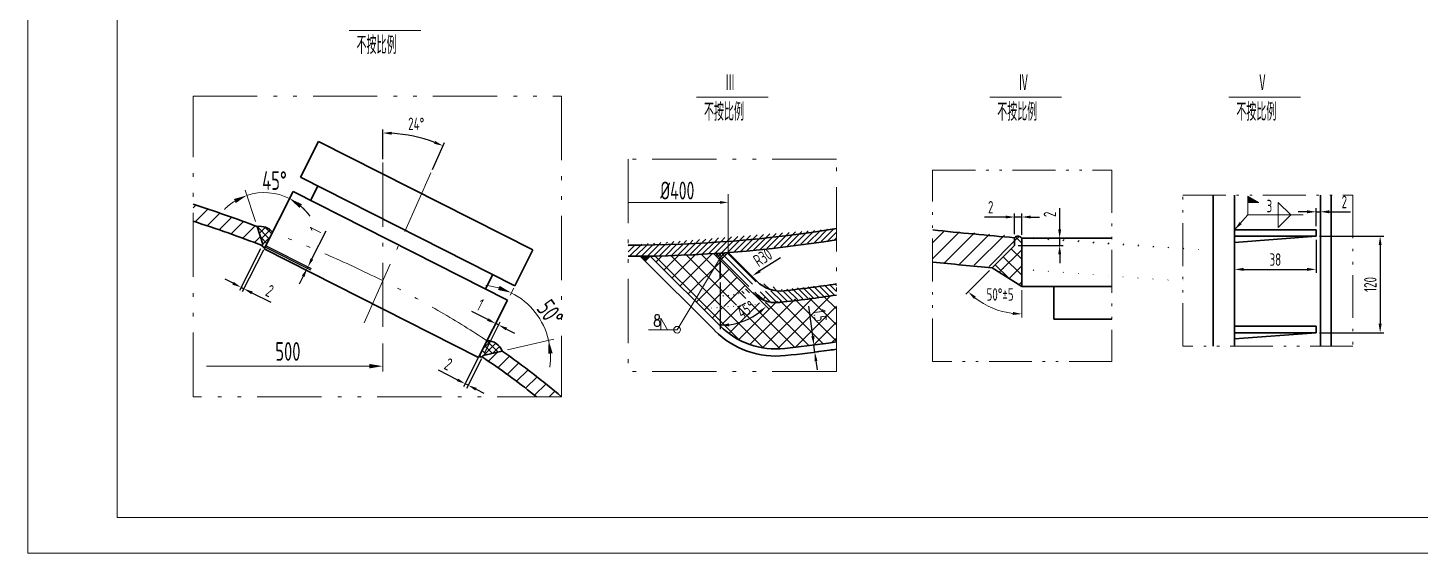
# Model space of a CAD drawing. Header units: millimetres. Extents: x -5840 to 100, y -65 to 8345.
# Drawn here: x -5840 to -1941, y -65 to 1407 of the extents above; entities that cross this region are included whole.
import ezdxf
from ezdxf.enums import TextEntityAlignment as Align

# ---------------------------------------------------------------- set-up
doc = ezdxf.new("R2010")
doc.units = ezdxf.units.MM
doc.linetypes.add('ACAD_ISO10W100', pattern=[18.7, 12, -3, 0.7, -3])
doc.linetypes.add('ACAD_ISO12W100', pattern=[22.4, 12, -3, 0.7, -3, 0.7, -3])
doc.layers.get('Defpoints').update_dxf_attribs({"color": 2})
for name, color, linetype, lineweight in [('中心线', 1, 'ACAD_ISO10W100', 18), ('中粗线', 4, 'Continuous', 35), ('双点划线', 3, 'ACAD_ISO12W100', 18), ('文本', 7, 'Continuous', 18), ('标注', 7, 'Continuous', 18), ('细实线', 7, 'Continuous', 18)]:
    doc.layers.add(name, color=color, linetype=linetype, lineweight=lineweight)
doc.styles.add('HGCAD', font='gbenor.shx', dxfattribs={"width": 0.75, "bigfont": 'gbcbig.shx'})
doc.styles.add('HZTXT', font='TXT.SHX', dxfattribs={"width": 0.75, "bigfont": 'HZTXT'})
doc.dimstyles.new('HGCAD', dxfattribs={"dimtxt": 3.5, "dimasz": 2.5, "dimexe": 1, "dimexo": 1, "dimgap": 1, "dimtad": 1, "dimdec": 0, "dimdsep": 46, "dimtxsty": 'HGCAD', "dimcen": 0, "dimadec": 0, "dimazin": 0, "dimtfac": 0.375, "dimtmove": 2, "dimatfit": 0, "dimfxl": 0, "dimtzin": 0, "dimarcsym": 0})
doc.dimstyles.new('HGCAD$0', dxfattribs={"dimscale": 15, "dimtxt": 3.5, "dimasz": 2.5, "dimexe": 1, "dimexo": 1, "dimgap": 1, "dimtad": 1, "dimdec": 0, "dimdsep": 46, "dimtxsty": 'HGCAD', "dimcen": 0, "dimadec": 0, "dimazin": 0, "dimtfac": 1, "dimtmove": 0, "dimatfit": 0, "dimfxl": 0, "dimarcsym": 0})
doc.dimstyles.new('HGCAD$2', dxfattribs={"dimscale": 15, "dimtxt": 3.5, "dimasz": 2.5, "dimexe": 1, "dimexo": 1, "dimgap": 1, "dimtad": 2, "dimtih": 1, "dimdec": 0, "dimdsep": 46, "dimtxsty": 'HGCAD', "dimcen": 0, "dimadec": 0, "dimazin": 0, "dimtfac": 1, "dimtmove": 0, "dimatfit": 0, "dimfxl": 0, "dimarcsym": 0})
doc.dimstyles.new('HGCAD$4', dxfattribs={"dimscale": 15, "dimtxt": 3.5, "dimasz": 2.5, "dimexe": 1, "dimexo": 1, "dimgap": 1, "dimtad": 1, "dimtoh": 1, "dimdec": 0, "dimdsep": 46, "dimtxsty": 'HGCAD', "dimcen": 0, "dimadec": 0, "dimazin": 0, "dimtfac": 1, "dimtofl": 0, "dimtmove": 0, "dimatfit": 0, "dimfxl": 0, "dimarcsym": 0})
pattern_1 = [(45, (-9074.888, -1657.481), (-10.10279, 10.10279), []), (135, (-9074.888, -1657.481), (-10.10279, -10.10279), [])]
pattern_2 = [(45, (-7563.58, -699.582), (-22.45064, 22.45064), [])]

# ---------------------------------------------------------------- blocks, each defined once
blk = doc.blocks.new('HGCAD#HGTFTK~A1Z~HGCAD图框')
at = {"layer": '细实线', "color": 7}
blk.add_lwpolyline([(10, -10), (-584, -10), (-584, 831), (10, 831)], close=True, dxfattribs=at)
at = {"layer": '细实线', "color": 2}
blk.add_lwpolyline([(0, 0), (-559, 0), (-559, 821), (0, 821)], close=True, dxfattribs=at)
blk = doc.blocks.new('*D41')
at = {"layer": 'Defpoints', "color": 0, "ltscale": 10}
for p in [(-3901.2, 755.6), (-3901.2, 755.6), (-3901.2, 703.5), (-3810.4, 664.7), (-3854, 579.5)]:
    blk.add_point(p, dxfattribs=at)
at = {"layer": '标注', "color": 0, "lineweight": -2, "ltscale": 10}
for p, q in [((-3901.2, 693.5), (-3901.2, 563.3)), ((-3803.3, 657.7), (-3765.2, 619.6))]:
    blk.add_line(p, q, dxfattribs=at)
blk.add_arc((-3901.2, 755.6), 182.3, 277.8656, 307.1344, dxfattribs=at)
at = {"layer": '标注', "color": 0, "ltscale": 10}
for points in [[(-3793.9, 613.4), (-3788.4, 607.1), (-3772.3, 626.7)], [(-3876, 570.9), (-3876.5, 579.2), (-3901.2, 573.3)]]:
    blk.add_solid(points, dxfattribs=at)
at = {"layer": '标注', "color": 0, "ltscale": 10, "insert": (-3829.4, 618.5), "char_height": 35, "attachment_point": 5, "rotation": 27.656, "style": 'HGCAD'}
blk.add_mtext('45°', dxfattribs=at)
blk = doc.blocks.new('*D42')
at = {"layer": 'Defpoints', "color": 0, "ltscale": 10}
for p in [(-3732.8, 763.1), (-3811, 712.3)]:
    blk.add_point(p, dxfattribs=at)
at = {"layer": '标注', "color": 0, "lineweight": -2, "ltscale": 10}
blk.add_line((-3732.8, 763.1), (-3790.1, 725.9), dxfattribs=at)
at = {"layer": '标注', "color": 0, "ltscale": 10}
blk.add_solid([(-3792.3, 729.4), (-3787.8, 722.4), (-3811, 712.3)], dxfattribs=at)
at = {"layer": '标注', "color": 0, "ltscale": 10, "insert": (-3782.2, 763.9), "char_height": 35, "attachment_point": 5, "rotation": 32.983, "style": 'HGCAD'}
blk.add_mtext('R30', dxfattribs=at)
blk = doc.blocks.new('*D58')
at = {"layer": 'Defpoints', "color": 0, "ltscale": 10}
for p in [(-3640.1, 518.2), (-3638.8, 518.3), (-3637.5, 498.3)]:
    blk.add_point(p, dxfattribs=at)
at = {"layer": '标注', "color": 0, "lineweight": -2, "ltscale": 10}
for p, q in [((-3642, 543.1), (-3652.9, 627.8)), ((-3636.3, 498.5), (-3638.8, 518.3)), ((-3630.2, 519.4), (-3628.9, 519.6)), ((-3633.1, 473.7), (-3630, 448.9)), ((-3627.6, 499.6), (-3626.4, 499.7))]:
    blk.add_line(p, q, dxfattribs=at)
at = {"layer": '标注', "color": 0, "ltscale": 10}
for points in [[(-3637.9, 543.6), (-3646.2, 542.6), (-3638.8, 518.3)], [(-3629, 474.2), (-3637.3, 473.1), (-3636.3, 498.5)]]:
    blk.add_solid(points, dxfattribs=at)
at = {"layer": '标注', "color": 0, "ltscale": 10, "insert": (-3621.8, 601.3), "char_height": 35, "attachment_point": 5, "rotation": 277.3019, "style": 'HGCAD'}
blk.add_mtext('1.5', dxfattribs=at)
blk = doc.blocks.new('*D59')
at = {"layer": 'Defpoints', "color": 0, "ltscale": 10}
for p in [(-3056.8, 877.1), (-3076.8, 819.3), (-3056.8, 817.6)]:
    blk.add_point(p, dxfattribs=at)
at = {"layer": '标注', "color": 0, "lineweight": -2, "ltscale": 10}
for p, q in [((-3101.8, 877.1), (-3161, 877.1)), ((-3076.8, 829.3), (-3076.8, 887.1)), ((-3056.8, 877.1), (-3076.8, 877.1)), ((-3056.8, 827.6), (-3056.8, 887.1)), ((-3031.8, 877.1), (-3006.8, 877.1))]:
    blk.add_line(p, q, dxfattribs=at)
at = {"layer": '标注', "color": 0, "ltscale": 10}
for points in [[(-3101.8, 881.3), (-3101.8, 873), (-3076.8, 877.1)], [(-3031.8, 881.3), (-3031.8, 873), (-3056.8, 877.1)]]:
    blk.add_solid(points, dxfattribs=at)
at = {"layer": '标注', "color": 0, "ltscale": 10, "insert": (-3143.9, 904.6), "char_height": 35, "attachment_point": 5, "style": 'HGCAD'}
blk.add_mtext('2', dxfattribs=at)
blk = doc.blocks.new('*D60')
at = {"layer": 'Defpoints', "color": 0, "ltscale": 10}
for p in [(-3076.8, 797.6), (-3056.8, 817.6), (-2950.7, 817.6)]:
    blk.add_point(p, dxfattribs=at)
at = {"layer": '标注', "color": 0, "lineweight": -2, "ltscale": 10}
for p, q in [((-2950.7, 842.6), (-2950.7, 901.7)), ((-3066.8, 797.6), (-2940.7, 797.6)), ((-3046.8, 817.6), (-2940.7, 817.6)), ((-2950.7, 797.6), (-2950.7, 817.6)), ((-2950.7, 772.6), (-2950.7, 747.6))]:
    blk.add_line(p, q, dxfattribs=at)
at = {"layer": '标注', "color": 0, "ltscale": 10}
for points in [[(-2954.9, 842.6), (-2946.5, 842.6), (-2950.7, 817.6)], [(-2954.9, 772.6), (-2946.5, 772.6), (-2950.7, 797.6)]]:
    blk.add_solid(points, dxfattribs=at)
at = {"layer": '标注', "color": 0, "ltscale": 10, "insert": (-2978.2, 884.7), "char_height": 35, "attachment_point": 5, "rotation": 90, "style": 'HGCAD'}
blk.add_mtext('2', dxfattribs=at)
blk = doc.blocks.new('*D65')
at = {"layer": 'Defpoints', "color": 0, "ltscale": 10}
for p in [(-4573.3, 493), (-4565.3, 488.9), (-4615.3, 409.9)]:
    blk.add_point(p, dxfattribs=at)
at = {"layer": '细实线', "color": 0, "lineweight": -2, "ltscale": 10}
for p, q in [((-4577.8, 484), (-4619.9, 401)), ((-4569.8, 480), (-4611.8, 396.9)), ((-4637.6, 421.2), (-4690.4, 447.9)), ((-4607.3, 405.9), (-4615.3, 409.9)), ((-4585, 394.6), (-4562.7, 383.3))]:
    blk.add_line(p, q, dxfattribs=at)
at = {"layer": '细实线', "color": 0, "ltscale": 10}
for points in [[(-4635.8, 424.9), (-4639.5, 417.5), (-4615.3, 409.9)], [(-4583.1, 398.3), (-4586.9, 390.9), (-4607.3, 405.9)]]:
    blk.add_solid(points, dxfattribs=at)
at = {"layer": '细实线', "color": 0, "ltscale": 10, "insert": (-4662.7, 464.8), "char_height": 35, "attachment_point": 5, "rotation": 333.1378, "style": 'HGCAD'}
blk.add_mtext('2', dxfattribs=at)
blk = doc.blocks.new('*D66')
at = {"layer": 'Defpoints', "color": 0, "ltscale": 10}
for p in [(-4529.9, 578.6), (-4573.3, 493), (-4565.3, 488.9)]:
    blk.add_point(p, dxfattribs=at)
at = {"layer": '细实线', "color": 0, "lineweight": -2, "ltscale": 10}
for p, q in [((-4552.2, 589.9), (-4596.8, 612.5)), ((-4568.8, 501.9), (-4525.4, 587.5)), ((-4560.7, 497.8), (-4517.4, 583.5)), ((-4521.9, 574.6), (-4529.9, 578.6)), ((-4499.6, 563.3), (-4477.3, 552))]:
    blk.add_line(p, q, dxfattribs=at)
at = {"layer": '细实线', "color": 0, "ltscale": 10}
for points in [[(-4550.3, 593.6), (-4554.1, 586.2), (-4529.9, 578.6)], [(-4497.7, 567), (-4501.4, 559.5), (-4521.9, 574.6)]]:
    blk.add_solid(points, dxfattribs=at)
at = {"layer": '细实线', "color": 0, "ltscale": 10, "insert": (-4573.2, 631.4), "char_height": 35, "attachment_point": 5, "rotation": 333.1378, "style": 'HGCAD'}
blk.add_mtext('1', dxfattribs=at)
blk = doc.blocks.new('*D68')
at = {"layer": 'Defpoints', "color": 0, "ltscale": 10}
for p in [(-5183.7, 797.3), (-5175.7, 793.2), (-5235, 676.1)]:
    blk.add_point(p, dxfattribs=at)
at = {"layer": '细实线', "color": 0, "lineweight": -2, "ltscale": 10}
for p, q in [((-5188.2, 788.4), (-5247.5, 671.2)), ((-5180.2, 784.3), (-5239.5, 667.2)), ((-5265.3, 691.5), (-5287.6, 702.8)), ((-5243, 680.2), (-5235, 676.1)), ((-5212.7, 664.8), (-5159.9, 638.1))]:
    blk.add_line(p, q, dxfattribs=at)
at = {"layer": '细实线', "color": 0, "ltscale": 10}
for points in [[(-5263.4, 695.2), (-5267.2, 687.7), (-5243, 680.2)], [(-5210.8, 668.5), (-5214.6, 661.1), (-5235, 676.1)]]:
    blk.add_solid(points, dxfattribs=at)
at = {"layer": '细实线', "color": 0, "ltscale": 10, "insert": (-5162.7, 670.3), "char_height": 35, "attachment_point": 5, "rotation": 333.1378, "style": 'HGCAD'}
blk.add_mtext('2', dxfattribs=at)
blk = doc.blocks.new('*D69')
at = {"layer": 'Defpoints', "color": 0, "ltscale": 10}
for p in [(-5183.7, 797.3), (-5181.7, 801.3), (-5057.7, 733.5)]:
    blk.add_point(p, dxfattribs=at)
at = {"layer": '细实线', "color": 0, "lineweight": -2, "ltscale": 10}
for p, q in [((-5044.4, 759.8), (-5004.6, 838.4)), ((-5174.8, 792.8), (-5048.8, 729)), ((-5172.8, 796.8), (-5046.8, 732.9)), ((-5069, 711.2), (-5080.3, 688.9)), ((-5057.7, 733.5), (-5055.7, 737.5))]:
    blk.add_line(p, q, dxfattribs=at)
at = {"layer": '细实线', "color": 0, "ltscale": 10}
for points in [[(-5048.1, 761.6), (-5040.7, 757.9), (-5055.7, 737.5)], [(-5072.7, 713.1), (-5065.3, 709.3), (-5057.7, 733.5)]]:
    blk.add_solid(points, dxfattribs=at)
at = {"layer": '细实线', "color": 0, "ltscale": 10, "insert": (-5034.8, 839.6), "char_height": 35, "attachment_point": 5, "rotation": 63.1378, "style": 'HGCAD'}
blk.add_mtext('1', dxfattribs=at)
blk = doc.blocks.new('*D71')
at = {"layer": 'Defpoints', "color": 0, "ltscale": 10}
for p in [(-4731.9, 1096.6), (-4846.1, 1029.7), (-4711.3, 1001.1), (-4911.3, 551.9), (-4846.1, 538)]:
    blk.add_point(p, dxfattribs=at)
at = {"layer": '细实线', "color": 0, "lineweight": -2, "ltscale": 10}
for p, q in [((-4846.1, 1039.7), (-4846.1, 1122.7)), ((-4707.2, 1010.2), (-4673.5, 1086))]:
    blk.add_line(p, q, dxfattribs=at)
blk.add_arc((-4846.1, 698.4), 414.2, 69.4587, 86.5413, dxfattribs=at)
at = {"layer": '细实线', "color": 0, "ltscale": 10}
for points in [[(-4821.2, 1107.7), (-4820.9, 1116.1), (-4846.1, 1112.7)], [(-4699.1, 1090.2), (-4702.3, 1082.5), (-4677.6, 1076.8)]]:
    blk.add_solid(points, dxfattribs=at)
at = {"layer": '细实线', "color": 0, "ltscale": 10, "insert": (-4752.5, 1138.4), "char_height": 35, "attachment_point": 5, "style": 'HGCAD'}
blk.add_mtext('24°', dxfattribs=at)
blk = doc.blocks.new('*D75')
at = {"layer": 'Defpoints', "color": 0, "ltscale": 10}
for p in [(-2220.8, 891.8), (-2232.8, 841.5), (-2220.8, 841.5)]:
    blk.add_point(p, dxfattribs=at)
at = {"layer": '文本', "color": 0, "lineweight": -2, "ltscale": 10}
for p, q in [((-2232.8, 851.5), (-2232.8, 901.8)), ((-2220.8, 851.5), (-2220.8, 901.8)), ((-2257.8, 891.8), (-2282.8, 891.8)), ((-2232.8, 891.8), (-2220.8, 891.8)), ((-2195.8, 891.8), (-2136.6, 891.8))]:
    blk.add_line(p, q, dxfattribs=at)
at = {"layer": '文本', "color": 0, "ltscale": 10}
for points in [[(-2257.8, 896), (-2257.8, 887.6), (-2232.8, 891.8)], [(-2195.8, 896), (-2195.8, 887.6), (-2220.8, 891.8)]]:
    blk.add_solid(points, dxfattribs=at)
at = {"layer": '文本', "color": 0, "ltscale": 10, "insert": (-2153.7, 919.3), "char_height": 35, "attachment_point": 5, "style": 'HGCAD'}
blk.add_mtext('2', dxfattribs=at)
blk = doc.blocks.new('*D76')
at = {"layer": 'Defpoints', "color": 0, "ltscale": 10}
for p in [(-2460.8, 823.5), (-2232.8, 823.5), (-2232.8, 730.4)]:
    blk.add_point(p, dxfattribs=at)
at = {"layer": '文本', "color": 0, "lineweight": -2, "ltscale": 10}
for p, q in [((-2460.8, 813.5), (-2460.8, 720.4)), ((-2232.8, 813.5), (-2232.8, 720.4)), ((-2435.8, 730.4), (-2257.8, 730.4))]:
    blk.add_line(p, q, dxfattribs=at)
at = {"layer": '文本', "color": 0, "ltscale": 10}
for points in [[(-2435.8, 734.5), (-2435.8, 726.2), (-2460.8, 730.4)], [(-2257.8, 734.5), (-2257.8, 726.2), (-2232.8, 730.4)]]:
    blk.add_solid(points, dxfattribs=at)
at = {"layer": '文本', "color": 0, "ltscale": 10, "insert": (-2346.8, 757.9), "char_height": 35, "attachment_point": 5, "style": 'HGCAD'}
blk.add_mtext('38', dxfattribs=at)
blk = doc.blocks.new('#HGCAD~HF~b')
at = {"layer": '细实线'}
blk.add_hatch(color=256, dxfattribs=at).paths.add_polyline_path([(0, 5.25), (0, 3.5), (3.03, 3.5)])
for p, q in [((0, 0), (0, 5.25)), ((0, 5.25), (3.03, 3.5)), ((0, 3.5), (3.03, 3.5))]:
    blk.add_line(p, q, dxfattribs=at)
blk = doc.blocks.new('#HGCAD~HF~01')
at = {"layer": '细实线'}
for p, q in [((-7, 0), (-7, 3.5)), ((-7, 3.5), (-3.5, 0))]:
    blk.add_line(p, q, dxfattribs=at)
blk = doc.blocks.new('*D79')
at = {"layer": 'Defpoints', "color": 0, "ltscale": 10}
for p in [(-2232.8, 823.5), (-2232.8, 552.9), (-2053.4, 552.9)]:
    blk.add_point(p, dxfattribs=at)
at = {"layer": '文本', "color": 0, "lineweight": -2, "ltscale": 10}
for p, q in [((-2222.8, 823.5), (-2043.4, 823.5)), ((-2053.4, 798.5), (-2053.4, 577.9)), ((-2222.8, 552.9), (-2043.4, 552.9))]:
    blk.add_line(p, q, dxfattribs=at)
at = {"layer": '文本', "color": 0, "ltscale": 10}
for points in [[(-2057.6, 798.5), (-2049.2, 798.5), (-2053.4, 823.5)], [(-2057.6, 577.9), (-2049.2, 577.9), (-2053.4, 552.9)]]:
    blk.add_solid(points, dxfattribs=at)
at = {"layer": '文本', "color": 0, "ltscale": 10, "insert": (-2080.9, 688.2), "char_height": 35, "attachment_point": 5, "rotation": 90, "style": 'HGCAD'}
blk.add_mtext('120', dxfattribs=at)

msp = doc.modelspace()

# ---------------------------------------------------------------- hatches: boundary and pattern name
at = {"layer": '标注', "ltscale": 10}
h = msp.add_hatch(dxfattribs=at)
h.set_pattern_fill('ANSI31', color=256, scale=10, style=0)
h.set_pattern_definition([(45, (-1386.17, -911.784), (-22.45064, 22.45064), [])])
edge = h.paths.add_edge_path()
edge.add_ellipse((-2021.8, 3924.8), major_axis=(6390, 0), ratio=0.507042, start_angle=258.40311, end_angle=259.92509)
edge.add_line((-3139.7, 734.7), (-3076.8, 797.6))
edge.add_line((-3076.8, 797.6), (-3076.8, 819.3))
edge.add_ellipse((-2021.8, 3924.8), major_axis=(6300, 0), ratio=0.5, start_angle=258.23509, end_angle=260.35981, ccw=False)
edge.add_line((-3306.4, 841), (-3306.4, 750.9))
h = msp.add_hatch(dxfattribs=at)
h.set_pattern_fill('ANSI37', color=256, scale=10, angle=90, style=0)
h.set_pattern_definition([(135, (-1386.17, -911.784), (-22.45064, -22.45064), []), (225, (-1386.17, -911.784), (22.45064, -22.45064), [])])
h.paths.add_polyline_path([(-3139.7, 734.7), (-3056.8, 682.6), (-3056.8, 817.6, 0.502666), (-3076.8, 819.3), (-3076.8, 797.6)])
at = {"layer": '细实线', "ltscale": 10}
h = msp.add_hatch(dxfattribs=at)
h.set_pattern_fill('ANSI31', color=256, scale=10, style=0)
h.set_pattern_definition(pattern_2)
edge = h.paths.add_edge_path()
edge.add_spline(control_points=[(-5377.5, 865.7), (-5311.2, 844.1), (-5246.6, 821.3), (-5183.7, 797.3)], knot_values=[0.918397, 0.918397, 0.918397, 0.918397, 0.993736, 0.993736, 0.993736, 0.993736], degree=3, periodic=0)
edge.add_line((-5183.7, 797.3), (-5181.7, 801.3))
edge.add_line((-5181.7, 801.3), (-5197.9, 850.7))
edge.add_spline(control_points=[(-5197.9, 850.7), (-5256.4, 872.5), (-5316.3, 893.3), (-5377.5, 913)], knot_values=[0.93029, 0.93029, 0.93029, 0.93029, 0.998949, 0.998949, 0.998949, 0.998949], degree=3, periodic=0)
edge.add_line((-5377.5, 913), (-5377.5, 865.7))
h = msp.add_hatch(dxfattribs=at)
h.set_pattern_fill('ANSI37', color=256, scale=4.5, style=0)
h.set_pattern_definition(pattern_1)
h.paths.add_polyline_path([(-5154.8, 834.4, 0.267105), (-5197.9, 850.7), (-5181.7, 801.3), (-5183.7, 797.3, 0.57838), (-5175.7, 793.2)])
at = {"layer": '细实线'}
h = msp.add_hatch(dxfattribs=at)
h.set_pattern_fill('ANSI31', color=256, scale=93.333333, style=0)
h.set_pattern_definition([(45, (-63649.855, 418939.452), (-8.2495791, 8.2495791), [])])
edge = h.paths.add_edge_path()
edge.add_ellipse((-4159.2, 1735.4), major_axis=(-1905.6, 0), ratio=0.508163, start_angle=98.4496, end_angle=107.8322)
edge.add_line((-3575.7, 813.6), (-3575.7, 844.7))
edge.add_ellipse((-4159.2, 1735.4), major_axis=(-1874.4, 0), ratio=0.5, start_angle=90, end_angle=108.1383, ccw=False)
edge.add_line((-4159.2, 798.2), (-4159.2, 767.1))
edge.add_ellipse((-4159.2, 1735.4), major_axis=(-1905.6, 0), ratio=0.508163, start_angle=90, end_angle=97.7812)
edge.add_ellipse((-4159.2, 1735.4), major_axis=(-1905.6, 0), ratio=0.508163, start_angle=97.7812, end_angle=98.4496)
at = {"layer": '细实线', "ltscale": 10}
h = msp.add_hatch(color=256, dxfattribs=at)
edge = h.paths.add_edge_path()
edge.add_ellipse((-4159.2, 1735.4), major_axis=(-1905.6, 0), ratio=0.508163, start_angle=91.0291, end_angle=91.869, ccw=False)
edge.add_line((-4125, 767.2), (-4111.2, 753.4))
edge.add_line((-4111.2, 753.4), (-4097, 767.6))
h = msp.add_hatch(dxfattribs=at)
h.set_pattern_fill('ANSI37', color=256, scale=10, angle=90, style=0)
h.set_pattern_definition([(135, (-1402.08, -880.648), (-22.45064, -22.45064), []), (225, (-1402.08, -880.648), (22.45064, -22.45064), [])])
edge = h.paths.add_edge_path()
edge.add_line((-3903.6, 758), (-3920.3, 774.7))
edge.add_ellipse((-4159.2, 1735.4), major_axis=(-1905.6, 0), ratio=0.508163, start_angle=91.869, end_angle=97.2014, ccw=False)
edge.add_line((-4097, 767.6), (-3972.8, 643.3))
edge.add_line((-3972.8, 643.3), (-3903.6, 758))
edge = h.paths.add_edge_path()
edge.add_line((-3972.8, 643.3), (-3902.3, 572.8))
edge.add_arc((-3744.4, 730.7), 223.3, 225, 276.1259)
edge.add_spline(control_points=[(-3720.5, 508.7), (-3679.4, 513.1), (-3638.5, 518.1), (-3590.5, 524.8), (-3583.1, 525.9), (-3575.7, 527)], knot_values=[4.92077, 4.92077, 4.92077, 4.92077, 4.980193, 4.980193, 4.991073, 4.991073, 4.991073, 4.991073], degree=3, periodic=0)
edge.add_line((-3575.7, 527), (-3575.7, 658.4))
edge.add_ellipse((-4159.2, 1657.6), major_axis=(2053.3, 0), ratio=0.507576, start_angle=281.9394, end_angle=286.5105, ccw=False)
edge.add_arc((-3744.4, 730.7), 93.3, 225, 276.4686, ccw=False)
edge.add_line((-3810.4, 664.7), (-3903.6, 758))
edge.add_line((-3903.6, 758), (-3972.8, 643.3))
h.paths.add_polyline_path([(-3877.5, 622.9), (-3805.6, 660.6), (-3781.3, 614.1), (-3853.1, 576.4)], flags=24)
h.paths.add_polyline_path([(-3599.4, 633.4), (-3592, 576), (-3644.1, 569.3), (-3651.5, 626.7)], flags=24)
at = {"layer": '细实线'}
h = msp.add_hatch(dxfattribs=at)
h.set_pattern_fill('ANSI37', color=256, scale=46.666667, style=0)
h.set_pattern_definition([(45, (-66487.3286, 516267.155), (-4.12478956, 4.12478956), []), (135, (-66487.3286, 516267.155), (-4.12478956, -4.12478956), [])])
edge = h.paths.add_edge_path()
edge.add_ellipse((-4159.2, 1735.4), major_axis=(-1905.6, 0), ratio=0.508163, start_angle=97.2014, end_angle=98.4496, ccw=False)
edge.add_line((-3920.3, 774.7), (-3901.2, 755.6))
edge.add_line((-3901.2, 755.6), (-3879.2, 777.6))
h = msp.add_hatch(dxfattribs=at)
h.set_pattern_fill('ANSI31', color=256, scale=93.333333, angle=90, style=0)
h.set_pattern_definition([(135, (-63649.855, 418939.452), (-8.2495791, -8.2495791), [])])
edge = h.paths.add_edge_path()
edge.add_ellipse((-4159.2, 1657.6), major_axis=(2022.2, 0), ratio=0.5, start_angle=282.4711, end_angle=286.7719, ccw=False)
edge.add_arc((-3732.8, 763.1), 93.3, 225, 276.589, ccw=False)
edge.add_line((-3798.8, 697.1), (-3879.2, 777.6))
edge.add_line((-3879.2, 777.6), (-3901.2, 755.6))
edge.add_line((-3901.2, 755.6), (-3810.4, 664.7))
edge.add_arc((-3744.4, 730.7), 93.3, 225, 276.1259)
edge.add_ellipse((-4159.2, 1657.6), major_axis=(2053.3, 0), ratio=0.507576, start_angle=281.9394, end_angle=286.5105)
edge.add_line((-3575.7, 658.4), (-3575.7, 689.5))
at = {"layer": '细实线', "ltscale": 10}
h = msp.add_hatch(dxfattribs=at)
h.set_pattern_fill('ANSI37', color=256, scale=4.5, style=0)
h.set_pattern_definition(pattern_1)
h.paths.add_polyline_path([(-4511.7, 501.4, 0.319219), (-4554.3, 530.4), (-4574.8, 489.9, 0.640623), (-4567.7, 485.2), (-4565.3, 488.9)])
h = msp.add_hatch(dxfattribs=at)
h.set_pattern_fill('ANSI31', color=256, scale=10, style=0)
h.set_pattern_definition(pattern_2)
edge = h.paths.add_edge_path()
edge.add_spline(control_points=[(-4345.4, 373.2), (-4396.9, 417.3), (-4452.4, 460.1), (-4511.7, 501.4)], knot_values=[0.527818, 0.527818, 0.527818, 0.527818, 0.622791, 0.622791, 0.622791, 0.622791], degree=3, periodic=0)
edge.add_line((-4511.7, 501.4), (-4565.3, 488.9))
edge.add_line((-4565.3, 488.9), (-4567.7, 485.2))
edge.add_spline(control_points=[(-4567.7, 485.2), (-4564.3, 482.9), (-4560.8, 480.5), (-4507.4, 444.1), (-4460.1, 409.1), (-4415.7, 373.2)], knot_values=[0.553111, 0.553111, 0.553111, 0.553111, 0.55865, 0.55865, 0.639095, 0.639095, 0.639095, 0.639095], degree=3, periodic=0)
edge.add_line((-4415.7, 373.2), (-4345.4, 373.2))

# ---------------------------------------------------------------- linework, layer by layer
at = {"layer": '中心线', "ltscale": 15}
for p, q in [((-4846.1, 1029.7), (-4846.1, 538)), ((-4711.3, 1001.1), (-4911.3, 551.9))]:
    msp.add_line(p, q, dxfattribs=at)
at = {"layer": '中粗线', "ltscale": 10}
for p, q in [((-5076.8, 988.6), (-5025.9, 1088.9)), ((-4425.5, 784.8), (-5025.9, 1088.9)), ((-4476.3, 684.5), (-5076.8, 988.6)), ((-5178.4, 787.9), (-5097.1, 948.4)), ((-4496.6, 644.3), (-5097.1, 948.4)), ((-5028.3, 964), (-5048.6, 923.9)), ((-5181.7, 801.3), (-5197.9, 850.7)), ((-3076.8, 819.3), (-3076.8, 797.6)), ((-5181.7, 801.3), (-5183.7, 797.3)), ((-4578, 483.7), (-5178.4, 787.9)), ((-4476.3, 684.5), (-4425.5, 784.8)), ((-3056.8, 817.6), (-2804.6, 817.6)), ((-3056.8, 817.6), (-3056.8, 682.6)), ((-4537.9, 715.7), (-4558.2, 675.5)), ((-3056.8, 682.6), (-2804.6, 682.6)), ((-2966.8, 682.6), (-2966.8, 591.2)), ((-4578, 483.7), (-4496.6, 644.3)), ((-2966.8, 591.2), (-2804.6, 591.2)), ((-4565.3, 488.9), (-4567.7, 485.2)), ((-4565.3, 488.9), (-4511.7, 501.4))]:
    msp.add_line(p, q, dxfattribs=at)
at = {"layer": '中粗线', "ltscale": 15}
for p, q in [((-2520.8, 938.2), (-2520.8, 515.6)), ((-2460.8, 938.2), (-2460.8, 515.6)), ((-2220.8, 515.6), (-2220.8, 938.2)), ((-2190.8, 515.6), (-2190.8, 938.2)), ((-2460.8, 841.5), (-2232.8, 841.5)), ((-2460.8, 823.5), (-2232.8, 823.5)), ((-2460.8, 806.2), (-2232.8, 823.5)), ((-2232.8, 823.5), (-2232.8, 841.5)), ((-3076.8, 797.6), (-3139.7, 734.7)), ((-3139.7, 734.7), (-3056.8, 682.6)), ((-2460.8, 570.9), (-2232.8, 570.9)), ((-2460.8, 535.6), (-2232.8, 552.9)), ((-2460.8, 552.9), (-2232.8, 552.9)), ((-2232.8, 552.9), (-2232.8, 570.9))]:
    msp.add_line(p, q, dxfattribs=at)
at = {"layer": '中粗线', "color": 4}
for p, q in [((-3576.9, 852.4), (-3575.7, 852.4)), ((-3901.2, 755.6), (-3901.2, 703.5))]:
    msp.add_line(p, q, dxfattribs=at)
at = {"layer": '中粗线'}
for p, q in [((-3916.4, 558.7), (-4125, 767.2)), ((-3902.3, 572.8), (-4097, 767.6)), ((-3810.4, 664.7), (-3920.3, 774.7)), ((-3901.2, 755.6), (-3879.2, 777.6)), ((-3798.8, 697.1), (-3879.2, 777.6))]:
    msp.add_line(p, q, dxfattribs=at)
at = {"layer": '中粗线', "ltscale": 10}
for centre, radius, start, end in [((-5190.6, 805.1), 46.2, 39.3187, 99.1381), ((-3067.5, 811), 12.5, 31.8184, 138.5669), ((-5178.5, 797.5), 5.19, 182.6214, 302.7984), ((-4553.4, 485.9), 44.5, 20.3739, 91.1902), ((-4570.2, 489.2), 4.69, 170.8815, 301.4598)]:
    msp.add_arc(centre, radius, start, end, dxfattribs=at)
at = {"layer": '中粗线'}
for centre, radius, end in [((-3744.4, 730.7), 93.3, 276.1259), ((-3732.8, 763.1), 93.3, 276.3103), ((-3744.4, 730.7), 243.3, 276.1259), ((-3744.4, 730.7), 223.3, 276.1259)]:
    msp.add_arc(centre, radius, 225, end, dxfattribs=at)
at = {"layer": '中粗线', "extrusion": (0, 0, -1)}
for major_axis, ratio, start_param in [((-1874.4, 0), 0.5, 4.395815), ((-1905.6, 0), 0.508163, 4.401159)]:
    msp.add_ellipse((-4159.2, 1735.4), major_axis=major_axis, ratio=ratio, start_param=start_param, end_param=4.712389, dxfattribs=at)
at = {"layer": '中粗线', "ltscale": 15, "extrusion": (0, 0, -1)}
for major_axis, ratio, start_param, end_param in [((6300, 0), 0.5, 1.739049, 1.776133), ((6390, 0), 0.507042, 1.746637, 1.7732)]:
    msp.add_ellipse((-2021.8, 3924.8), major_axis=major_axis, ratio=ratio, start_param=start_param, end_param=end_param, dxfattribs=at)
at = {"layer": '中粗线'}
for major_axis, ratio, start_param, end_param in [((2022.2, 0), 0.5, 4.930051, 5.005114), ((2053.3, 0), 0.507576, 4.92077, 5.000551)]:
    msp.add_ellipse((-4159.2, 1657.6), major_axis=major_axis, ratio=ratio, start_param=start_param, end_param=end_param, dxfattribs=at)
at = {"layer": '中粗线', "ltscale": 15}
for points in [[(-5197.9, 850.7), (-5256.4, 872.5), (-5316.3, 893.3), (-5377.5, 913)], [(-5183.7, 797.3), (-5246.6, 821.3), (-5311.2, 844.1), (-5377.5, 865.7)], [(-4345.4, 373.2), (-4396.9, 417.3), (-4452.4, 460.1), (-4511.7, 501.4)]]:
    msp.add_open_spline(points, degree=3, dxfattribs=at)
at = {"layer": '中粗线'}
for points, knots in [([(-3720.5, 508.7), (-3679.4, 513.1), (-3638.5, 518.1), (-3590.5, 524.8), (-3583.1, 525.9), (-3575.7, 527)], [4.92077015, 4.92077015, 4.92077015, 4.92077015, 4.98019291, 4.98019291, 4.99107327, 4.99107327, 4.99107327, 4.99107327]), ([(-3718.4, 488.8), (-3677, 493.2), (-3635.9, 498.3), (-3588.6, 504.9), (-3582.1, 505.8), (-3575.7, 506.7)], [4.92077015, 4.92077015, 4.92077015, 4.92077015, 4.98025603, 4.98025603, 4.98967402, 4.98967402, 4.98967402, 4.98967402])]:
    msp.add_open_spline(points, degree=3, knots=knots, dxfattribs=at)
at = {"layer": '中粗线', "ltscale": 15}
msp.add_open_spline([(-4415.7, 373.2), (-4460.1, 409.1), (-4507.4, 444.1), (-4560.8, 480.5), (-4564.3, 482.9), (-4567.7, 485.2)], degree=3, knots=[0.55311148, 0.55311148, 0.55311148, 0.55311148, 0.63355585, 0.63355585, 0.63909478, 0.63909478, 0.63909478, 0.63909478], dxfattribs=at)
at = {"layer": '双点划线', "ltscale": 15}
for p, q in [((-3575.7, 1039.5), (-4159.2, 1039.5)), ((-4159.2, 1039.5), (-4159.2, 444.5)), ((-3575.7, 444.5), (-3575.7, 1039.5)), ((-3575.7, 444.5), (-4159.2, 444.5))]:
    msp.add_line(p, q, dxfattribs=at)
msp.add_lwpolyline([(-5377.5, 1216.2), (-4345.4, 1216.2), (-4345.4, 373.2), (-5377.5, 373.2)], close=True, dxfattribs=at)
at = {"layer": '双点划线', "ltscale": 10}
for points in [[(-3306.4, 1008.8), (-2804.6, 1008.8), (-2804.6, 472.7), (-3306.4, 472.7)], [(-2605.6, 938.2), (-2129.5, 938.2), (-2129.5, 515.6), (-2605.6, 515.6)]]:
    msp.add_lwpolyline(points, close=True, dxfattribs=at)
at = {"layer": '双点划线', "ltscale": 15}
msp.add_open_spline([(-4554.3, 530.4), (-4637.1, 585.4), (-4726.8, 637.6), (-4921.3, 737.1), (-5026.5, 784.2), (-5143.1, 829.9), (-5149, 832.1), (-5154.8, 834.4)], degree=3, knots=[0.6451882, 0.6451882, 0.6451882, 0.6451882, 0.7738693, 0.7738693, 0.9063665, 0.9063665, 0.913321, 0.913321, 0.913321, 0.913321], dxfattribs=at)
at = {"layer": '文本', "ltscale": 10}
msp.add_line((-2423.6, 882.9), (-2268.6, 882.9), dxfattribs=at)
at = {"layer": '标注'}
for p, q in [((-4940.2, 1399.7), (-4740, 1399.7)), ((-3967.2, 1212.7), (-3767, 1212.7)), ((-3146.1, 1212.7), (-2945.9, 1212.7)), ((-2476.6, 1212.7), (-2276.4, 1212.7)), ((-3878.9, 777.8), (-3878.9, 941.5)), ((-3902.2, 918.1), (-4159.2, 918.1)), ((-3897.5, 768.2), (-4022.1, 561.4)), ((-4067.9, 594), (-4049, 561.4)), ((-4067.9, 594), (-4067.9, 561.4)), ((-4022.1, 561.4), (-4102.4, 561.4))]:
    msp.add_line(p, q, dxfattribs=at)
at = {"layer": '标注', "ltscale": 10}
for p, q in [((-4097, 767.6), (-4111.2, 753.4)), ((-3146.8, 727.7), (-3213.9, 660.5)), ((-3056.8, 672.6), (-3056.8, 595.5))]:
    msp.add_line(p, q, dxfattribs=at)
at = {"layer": '标注'}
msp.add_circle((-4022.1, 561.4), 9.33, dxfattribs=at)
at = {"layer": '标注', "ltscale": 10}
msp.add_arc((-3056.8, 817.6), 212.1, 231.758, 263.242, dxfattribs=at)
at = {"layer": '标注'}
msp.add_solid([(-3902.2, 922), (-3902.2, 914.2), (-3878.9, 918.1)], dxfattribs=at)
at = {"layer": '标注', "ltscale": 10}
for points in [[(-3190.9, 647.9), (-3185.4, 654.1), (-3206.8, 667.6)], [(-3081.6, 611.1), (-3082, 602.8), (-3056.8, 605.5)]]:
    msp.add_solid(points, dxfattribs=at)
at = {"layer": '细实线', "ltscale": 10}
for p, q in [((-5202.6, 865), (-5231.1, 952.1)), ((-4489.8, 657.7), (-4479.5, 678.2)), ((-4846.1, 523), (-4846.1, 444.2)), ((-4497.1, 504.8), (-4367.1, 535.1)), ((-4883.6, 459.2), (-5340, 459.2))]:
    msp.add_line(p, q, dxfattribs=at)
for centre, radius, start, end in [((-5177.7, 789.2), 156.4, 63.1378, 108.1378), ((-5177.7, 789.2), 156.4, 121.9077, 135.6776), ((-5177.7, 789.2), 156.4, 35.3941, 63.1378), ((-5177.7, 789.2), 156.4, 35.5981, 49.368), ((-4576.7, 486.2), 200.2, 73.8856, 84.6335), ((-4576.7, 486.2), 200.2, 13.1378, 63.1378), ((-4576.7, 486.2), 200.2, 351.5462, 13.1378), ((-4576.7, 486.2), 200.2, 351.6422, 2.39)]:
    msp.add_arc(centre, radius, start, end, dxfattribs=at)
for points in [[(-5263, 927.6), (-5257.8, 916.3), (-5226.4, 937.8)], [(-5079.3, 902.7), (-5072.4, 913.1), (-5107.1, 928.7)], [(-4518.8, 684.4), (-4523.4, 672.7), (-4486.2, 664.8)], [(-4382.9, 493.7), (-4370.5, 495.4), (-4381.7, 531.7)], [(-4883.6, 465.4), (-4883.6, 452.9), (-4846.1, 459.2)]]:
    msp.add_solid(points, dxfattribs=at)

# ---------------------------------------------------------------- block references
at = {"layer": '中粗线', "ltscale": 10, "xscale": 10, "yscale": 10, "zscale": 10}
msp.add_blockref('HGCAD#HGTFTK~A1Z~HGCAD图框', (0, 35.1), dxfattribs=at)
at = {"layer": '文本', "ltscale": 10, "xscale": 10, "yscale": 10, "zscale": 10}
for name, p in [('#HGCAD~HF~b', (-2423.6, 882.9)), ('#HGCAD~HF~01', (-2268.6, 882.9))]:
    msp.add_blockref(name, p, dxfattribs=at)
at = {"layer": '文本', "ltscale": 10, "xscale": -10, "yscale": 10, "zscale": 10, "rotation": 180}
msp.add_blockref('#HGCAD~HF~01', (-2268.6, 882.9), dxfattribs=at)

# ---------------------------------------------------------------- texts
at = {"layer": '文本', "ltscale": 10, "style": 'HGCAD', "width": 0.75}
msp.add_text('3', height=35, dxfattribs=at).set_placement((-2363.6, 907.9), align=Align.MIDDLE)
at = {"layer": '标注', "ltscale": 10, "style": 'HGCAD', "width": 0.7}
for p in [(-4919.7, 1358.9), (-3946.7, 1171.9), (-3125.6, 1171.9), (-2456.1, 1171.9)]:
    msp.add_text('不按比例', height=50, dxfattribs=at).set_placement(p, align=Align.MIDDLE_LEFT)
at = {"layer": '标注', "ltscale": 10, "char_height": 50, "attachment_point": 1, "style": 'HGCAD'}
for s, insert, width in [('Ⅲ', (-3887.8, 1278.1), 489.767), ('Ⅳ', (-3066.7, 1278.1), 489.767), ('Ⅴ', (-2397.2, 1278.1), 489.767), ('%%C400', (-4069.1, 976.4), 176.479)]:
    msp.add_mtext(s, dxfattribs=dict(at, insert=insert, width=width))
at = {"layer": '标注', "ltscale": 10, "insert": (-3117.7, 660.2), "char_height": 35, "attachment_point": 5, "style": 'HGCAD'}
msp.add_mtext('50°%%p5', dxfattribs=at)
at = {"layer": '标注', "insert": (-4088.3, 603.5), "char_height": 32.7, "width": 25.622, "attachment_point": 1, "style": 'HZTXT'}
msp.add_mtext('8', dxfattribs=at)
at = {"layer": '细实线', "ltscale": 10, "char_height": 52.5, "attachment_point": 5, "style": 'HGCAD'}
for s, insert, rotation in [('45°', (-5149.3, 979.4), 359.8269), ('50°', (-4377.2, 608.5), 305.2602)]:
    msp.add_mtext(s, dxfattribs=dict(at, insert=insert, rotation=rotation))
at = {"layer": '细实线', "ltscale": 10, "insert": (-5111.8, 500.4), "char_height": 52.5, "attachment_point": 5, "style": 'HGCAD'}
msp.add_mtext('500', dxfattribs=at)

# ---------------------------------------------------------------- dimensions: what is measured, and where the dimension line sits
at = {"layer": '文本', "ltscale": 10}
for base, p1, p2, text, picture, middle in [((-2220.8, 891.8), (-2232.8, 841.5), (-2220.8, 841.5), '2', '*D75', (-2153.7, 919.3)), ((-2232.8, 730.4), (-2460.8, 823.5), (-2232.8, 823.5), '38', '*D76', (-2346.8, 757.9))]:
    dim = msp.add_linear_dim(base=base, p1=p1, p2=p2, text=text, dimstyle='HGCAD$0', override={"dimscale": 10}, dxfattribs=at)
    dim.commit()
    dim.dimension.update_dxf_attribs({"geometry": picture, "text_midpoint": middle})
dim = msp.add_linear_dim(base=(-2053.4, 552.9), p1=(-2232.8, 823.5), p2=(-2232.8, 552.9), angle=90, text='120', dimstyle='HGCAD$0', override={"dimscale": 10}, dxfattribs=at)
dim.commit()
dim.dimension.update_dxf_attribs({"geometry": '*D79', "text_midpoint": (-2080.9, 688.2)})
at = {"layer": '标注', "ltscale": 10}
dim = msp.add_linear_dim(base=(-3056.8, 877.1), p1=(-3076.8, 819.3), p2=(-3056.8, 817.6), text='2', dimstyle='HGCAD$0', override={"dimscale": 10}, dxfattribs=at)
dim.commit()
dim.dimension.update_dxf_attribs({"geometry": '*D59', "text_midpoint": (-3143.9, 877.1), "dimtype": 160})
dim = msp.add_linear_dim(base=(-2950.7, 817.6), p1=(-3076.8, 797.6), p2=(-3056.8, 817.6), angle=90, text='2', dimstyle='HGCAD$0', override={"dimscale": 10}, dxfattribs=at)
dim.commit()
dim.dimension.update_dxf_attribs({"geometry": '*D60', "text_midpoint": (-2978.2, 884.7)})
dim = msp.add_radius_dim(center=(-3732.8, 763.1), mpoint=(-3811, 712.3), text='R30', dimstyle='HGCAD$4', override={"dimscale": 10, "dimtoh": 0, "dimtofl": 1}, dxfattribs=at)
dim.commit()
dim.dimension.update_dxf_attribs({"geometry": '*D42', "text_midpoint": (-3767.2, 740.8), "dimtype": 164})
dim = msp.add_angular_dim_2l(base=(-3854, 579.5), line1=((-3810.4, 664.7), (-3901.2, 755.6)), line2=((-3901.2, 755.6), (-3901.2, 703.5)), dimstyle='HGCAD$2', override={"dimscale": 10, "dimtad": 1, "dimtih": 0}, dxfattribs=at)
dim.commit()
dim.dimension.update_dxf_attribs({"geometry": '*D41', "text_midpoint": (-3816.6, 594.1), "dimtype": 162})
dim = msp.add_aligned_dim(p1=(-3637.5, 498.3), p2=(-3640.1, 518.2), distance=-1.2, text='1.5', dimstyle='HGCAD$0', override={"dimscale": 10}, dxfattribs=at)
dim.commit()
dim.dimension.update_dxf_attribs({"geometry": '*D58', "text_midpoint": (-3621.8, 601.3)})
at = {"layer": '细实线', "ltscale": 10}
dim = msp.add_angular_dim_2l(base=(-4731.9, 1096.6), line1=((-4846.1, 1029.7), (-4846.1, 538)), line2=((-4711.3, 1001.1), (-4911.3, 551.9)), dimstyle='HGCAD$2', override={"dimscale": 10}, dxfattribs=at)
dim.commit()
dim.dimension.update_dxf_attribs({"geometry": '*D71', "text_midpoint": (-4752.5, 1138.4)})
dim = msp.add_linear_dim(base=(-5057.7, 733.5), p1=(-5181.7, 801.3), p2=(-5183.7, 797.3), angle=243.1378, text='1', dimstyle='HGCAD$0', override={"dimscale": 10}, dxfattribs=at)
dim.commit()
dim.dimension.update_dxf_attribs({"geometry": '*D69', "text_midpoint": (-5010.2, 827.2), "dimtype": 161})
for p1, p2, distance, text, picture, middle in [((-5183.7, 797.3), (-5175.7, 793.2), -131.3, '2', '*D68', (-5162.7, 670.3)), ((-4565.3, 488.9), (-4573.3, 493), -96, '1', '*D66', (-4573.2, 631.4)), ((-4565.3, 488.9), (-4573.3, 493), 93.1, '2', '*D65', (-4662.7, 464.8))]:
    dim = msp.add_aligned_dim(p1=p1, p2=p2, distance=distance, text=text, dimstyle='HGCAD$0', override={"dimscale": 10}, dxfattribs=at)
    dim.commit()
    dim.dimension.update_dxf_attribs({"geometry": picture, "text_midpoint": middle})

# ---------------------------------------------------------------- leaders
at = {"layer": '文本', "ltscale": 10}
msp.add_leader([(-2460.8, 841.5), (-2423.6, 882.9)], dimstyle='HGCAD', override={"dimscale": 10, "dimtfac": 1, "dimtmove": 0, "dimtzin": 8}, dxfattribs=at)

doc.saveas('drawing.dxf')
